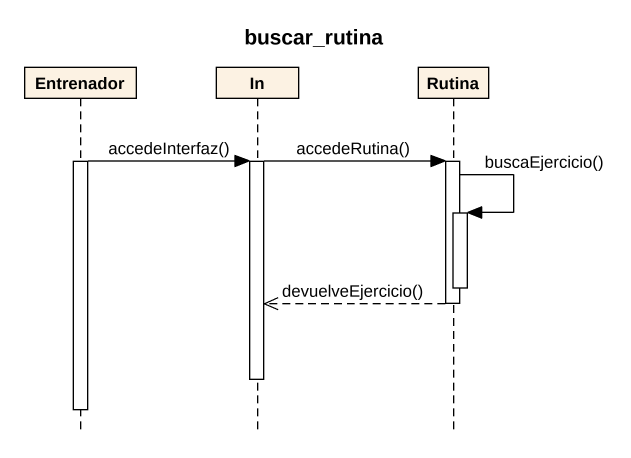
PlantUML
@startuml
title buscar_rutina
hide footbox
participant Entrenador
participant In
participant Rutina

activate Entrenador
In -> Rutina : accedeRutina()
Entrenador -> In : accedeInterfaz()
activate Rutina
activate In
Rutina -> Rutina : buscaEjercicio()
activate Rutina
deactivate Rutina
Rutina -->> In : devuelveEjercicio()
deactivate Rutina
deactivate In
deactivate Entrenador
@enduml
